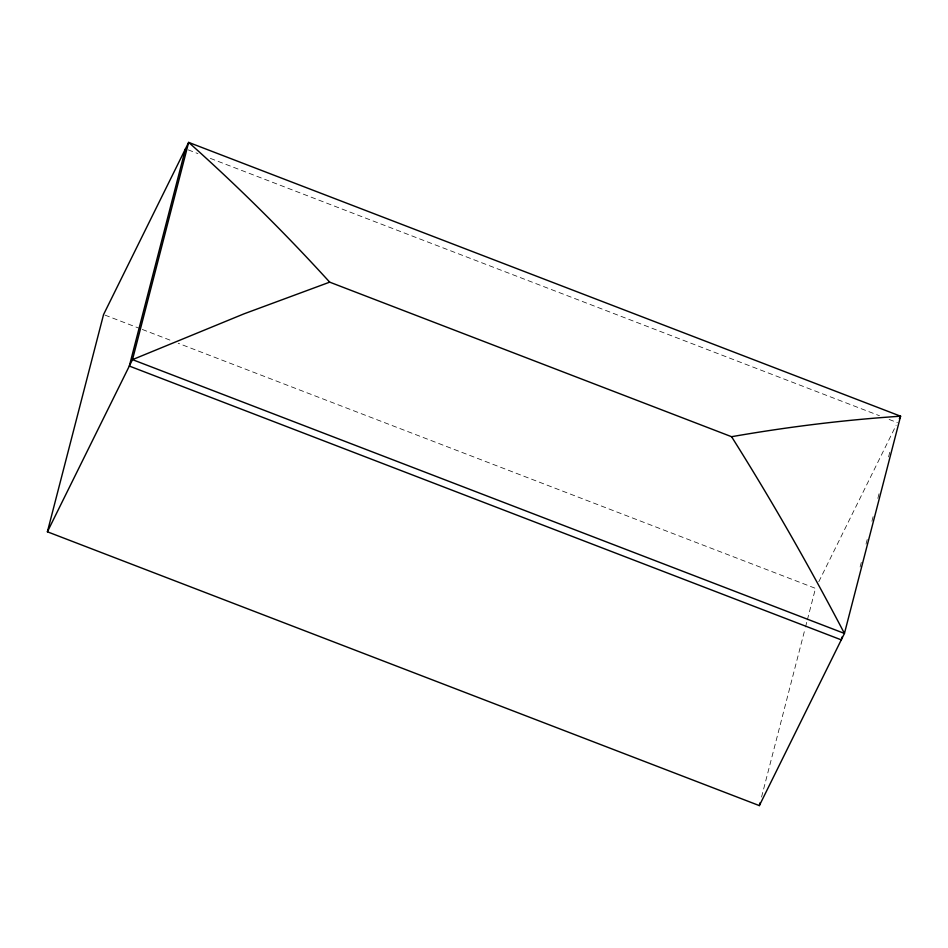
<?xml version="1.0" encoding="UTF-8"?>
<svg xmlns="http://www.w3.org/2000/svg" width="948" height="948" viewBox="0 0 948 948"><rect width="100%" height="100%" fill="white"/><g stroke="black" fill="none" stroke-linecap="round" stroke-linejoin="round"><path stroke-width="0.71" stroke-dasharray="4.74 3.56" d="M761.564 797.031L805.16 628.382M805.539 626.96L807.009 621.236M807.376 619.814L815.505 588.364L178.212 343.271M860.109 566.975L861.59 561.263M866.022 544.105L867.503 538.393M871.935 521.246L873.404 515.522M877.848 498.375L879.317 492.652M888.56 456.924L890.042 451.212M818.788 581.74L896.121 425.285M188.237 149.879L197.919 153.6M210.361 158.387L879.46 415.722M889.129 419.443L897.424 422.63M104.944 315.091L140.885 328.92M142.271 329.442L171.304 340.616"/><path stroke-width="1.42" d="M47.4 531.792L103.557 314.558L188.652 142.39L900.6 416.208L844.443 633.442L759.348 805.61L47.4 531.792L132.495 359.636L188.652 142.39C238.067 186.472 285.123 233.172 329.691 282.149L731.572 436.708C787.504 426.944 843.933 419.94 900.6 416.208L899.332 418.779M185.476 148.812L129.319 366.058L841.267 639.864L842.002 637.009M759.348 805.61L760.083 802.743M329.691 282.149L244.074 313.812L132.495 359.636L844.443 633.442C809.355 566.442 771.885 500.686 731.572 436.708"/></g></svg>
